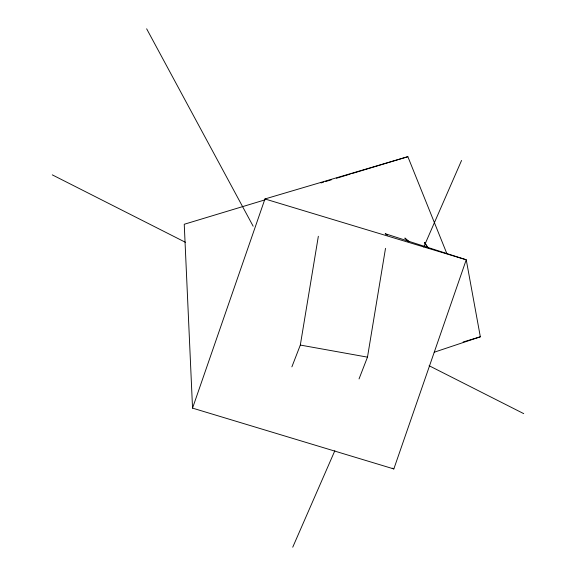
<?xml version="1.0" encoding="UTF-8"?>
<svg xmlns="http://www.w3.org/2000/svg" width="576" height="576" viewBox="0 0 576 576"><rect width="100%" height="100%" fill="white"/><g stroke="black" fill="none" stroke-linecap="round" stroke-linejoin="round"><path stroke-width="0.86" d="M291.881 366.854L300.319 345.067L318.348 236.268M359.035 378.929L367.481 357.142L385.51 248.342M387.468 235.152L385.222 233.719L466.243 259.783L393.833 468.943L192.542 408.125L264.953 198.965L407.858 156.686L446.782 253.411M292.738 547.2L334.85 450.72M423.763 247.032L461.563 160.445M434.254 352.21L480.334 336.802L466.243 259.783L264.953 198.965M265.082 199.829L184.241 224.266L192.542 408.125M320.99 182.938L323.568 182.16M325.289 181.634L331.308 179.82M336.47 178.258L350.23 174.096M351.95 173.578L407.858 156.686M463.133 342L480.334 336.802M300.319 345.067L367.481 357.142M392.213 468.173L393.833 468.943M52.279 174.859L185.371 242.266M429.113 365.724L523.721 413.64M408.874 241.603L404.849 238.061L408.83 241.704M428.573 248.292L424.469 242.402L426.758 246.269M146.642 28.8L253.166 226.231"/></g></svg>
